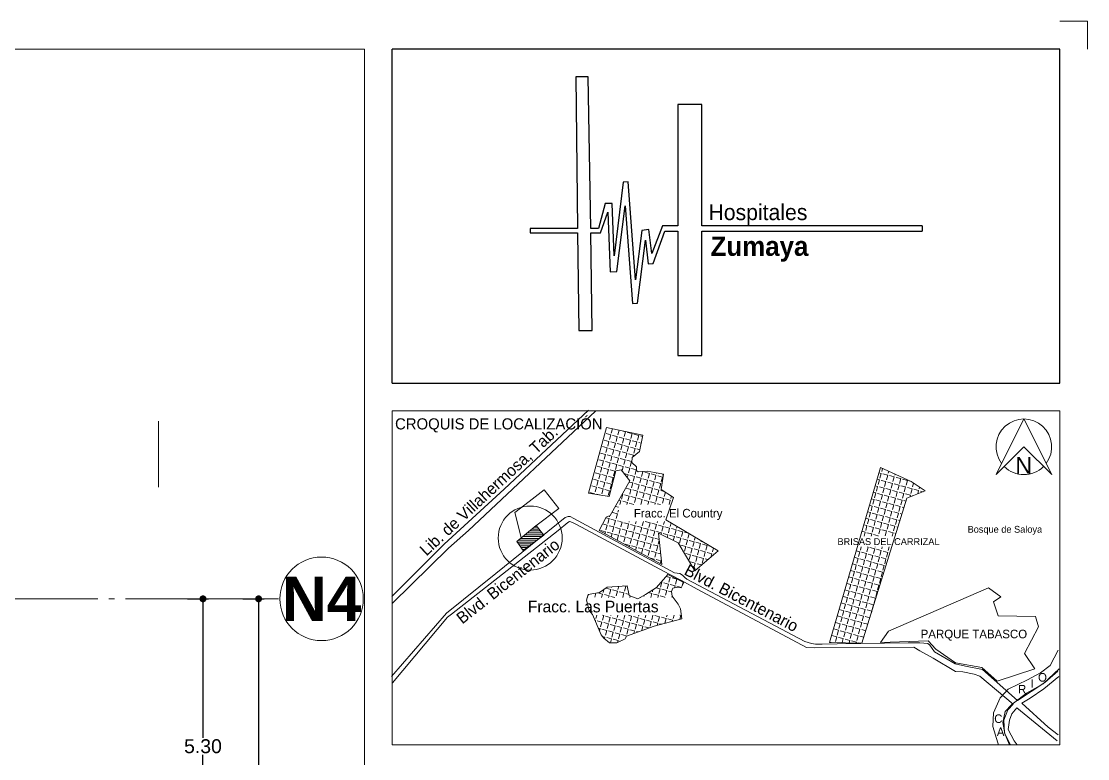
# Model space of a CAD drawing. Header units: metres. Extents: x -22.5 to 67.5, y 0 to 64.7.
# Drawn here: x 48.36 to 67.53, y 51.4 to 64.65 of the extents above; entities that cross this region are included whole.
import ezdxf
from ezdxf.enums import TextEntityAlignment as Align

# ---------------------------------------------------------------- set-up
doc = ezdxf.new("R2010")
doc.units = ezdxf.units.M
doc.linetypes.add('EJES630', pattern=[6.3, 5.5, -0.4, 0, -0.4])
for name, color, linetype in [('COTAS EJES', 8, 'Continuous'), ('EJES BOLAS', 11, 'Continuous'), ('EJES TEXTOS', 3, 'Continuous')]:
    doc.layers.add(name, color=color, linetype=linetype)
for name, color, linetype, lineweight in [('EJES', 11, 'EJES630', 0), ('XREF PIE 1.100$0$G-ANNO-TTLB', 7, 'Continuous', 9), ('XREF PIE 1.100$0$G-IMPT', 7, 'Continuous', 9)]:
    doc.layers.add(name, color=color, linetype=linetype, lineweight=lineweight)
doc.styles.add('COTAS', font='arial.ttf')
doc.styles.add('EJES', font='arialbd.ttf', dxfattribs={"height": 0.8})
doc.styles.add('XREF PIE 1.100$0$Arial', font='arial.ttf', dxfattribs={"height": 0.003})
doc.styles.add('XREF PIE 1.100$0$Century Gothic', font='GOTHIC.TTF', dxfattribs={"height": 0.002093})
doc.styles.add('XREF PIE 1.100$0$Century Gothic_1', font='GOTHIC.TTF', dxfattribs={"height": 0.001543})
doc.styles.add('XREF PIE 1.100$0$Century Gothic_2', font='GOTHIC.TTF', dxfattribs={"height": 0.001235})
doc.styles.add('XREF PIE 1.100$0$Century Gothic_3', font='GOTHIC.TTF', dxfattribs={"height": 0.002848})
doc.styles.add('XREF PIE 1.100$0$Century Gothic_B', font='GOTHICB.TTF', dxfattribs={"height": 0.003479})
doc.styles.add('XREF PIE 1.100$0$Franklin Gothic Book', font='FRABK.TTF', dxfattribs={"height": 0.002})
doc.dimstyles.new('100 EJES', dxfattribs={"dimtxt": 0.25, "dimasz": 0.125, "dimexe": 0.1, "dimexo": 0.1, "dimgap": 0.025, "dimtad": 0, "dimtih": 1, "dimtoh": 1, "dimzin": 1, "dimdsep": 46, "dimtxsty": 'COTAS', "dimblk": 'DOT', "dimcen": 0.1, "dimclrd": 256, "dimclre": 256, "dimclrt": 7, "dimadec": 0, "dimazin": 1, "dimtfac": 1, "dimtofl": 0, "dimtmove": 2, "dimatfit": 3, "dimfxl": 1, "dimtolj": 1, "dimtzin": 1, "dimlwd": 25, "dimlwe": -1, "dimarcsym": 0})

# ---------------------------------------------------------------- blocks, each defined once
blk = doc.blocks.new('XREF PIE 1.100$0$ZUM-TB-XX-PP_PIE DE PLANO - CDL_TERRENO_dwg-1452925-PLANTA BAJA GENERAL')
at = {"layer": 'XREF PIE 1.100$0$G-IMPT'}
for p, q in [((0.03957, 0.05677), (0.03936, 0.05601)), ((0.04076, 0.05653), (0.04054, 0.05569)), ((0.04476, 0.0542), (0.0443, 0.05432)), ((0.04499, 0.0554), (0.04462, 0.0555)), ((0.04453, 0.053), (0.04398, 0.05315)), ((0.04311, 0.05123), (0.0431, 0.05121)), ((0.04751, 0.04885), (0.04749, 0.04875)), ((0.04872, 0.04865), (0.04866, 0.04843)), ((0.08813, 0.04964), (0.08798, 0.0491)), ((0.08925, 0.04914), (0.08915, 0.04878)), ((0.09038, 0.04863), (0.09033, 0.04846)), ((0.09331, 0.0473), (0.09291, 0.04741)), ((0.09372, 0.04701), (0.09354, 0.04632)), ((0.09479, 0.04629), (0.09471, 0.046)), ((0.03724, 0.04488), (0.03672, 0.04502)), ((0.04889, 0.0455), (0.04825, 0.04567)), ((0.04909, 0.04537), (0.04888, 0.04458)), ((0.05017, 0.0447), (0.05005, 0.04427)), ((0.09357, 0.0447), (0.09345, 0.04474)), ((0.09545, 0.04546), (0.09494, 0.04559)), ((0.04064, 0.04269), (0.04011, 0.04284)), ((0.04824, 0.04315), (0.04761, 0.04332)), ((0.05037, 0.04383), (0.05029, 0.04386)), ((0.09198, 0.04261), (0.09163, 0.04271)), ((0.09234, 0.04378), (0.09195, 0.04388)), ((0.03911, 0.04119), (0.03905, 0.04095)), ((0.04064, 0.04215), (0.04054, 0.0418)), ((0.09126, 0.04028), (0.09099, 0.04036)), ((0.09162, 0.04145), (0.09131, 0.04153)), ((0.0247, 0.03842), (0.02664, 0.03842)), ((0.0251, 0.03875), (0.02637, 0.03875)), ((0.0255, 0.03908), (0.0261, 0.03908)), ((0.04064, 0.04017), (0.04046, 0.04022)), ((0.04261, 0.04011), (0.04258, 0.03999)), ((0.04387, 0.04011), (0.04375, 0.03967)), ((0.04514, 0.04011), (0.04493, 0.03935)), ((0.04766, 0.04011), (0.0476, 0.03988)), ((0.04892, 0.04011), (0.04877, 0.03956)), ((0.05011, 0.03984), (0.04995, 0.03924)), ((0.0512, 0.0392), (0.05112, 0.03892)), ((0.0909, 0.03912), (0.09067, 0.03918)), ((0.02246, 0.03642), (0.02554, 0.03642)), ((0.02269, 0.03676), (0.02598, 0.03676)), ((0.02309, 0.03709), (0.02643, 0.03709)), ((0.0235, 0.03742), (0.02684, 0.03742)), ((0.0239, 0.03775), (0.02718, 0.03775)), ((0.0243, 0.03808), (0.02691, 0.03808)), ((0.04797, 0.03691), (0.04719, 0.03712)), ((0.04799, 0.03669), (0.04781, 0.03604)), ((0.05325, 0.038), (0.05253, 0.0382)), ((0.05338, 0.03793), (0.05315, 0.03711)), ((0.05447, 0.03729), (0.05433, 0.03679)), ((0.05555, 0.03665), (0.05551, 0.03647)), ((0.09054, 0.03795), (0.09035, 0.038)), ((0.0227, 0.03609), (0.02509, 0.03609)), ((0.02294, 0.03576), (0.02464, 0.03576)), ((0.02318, 0.03543), (0.0242, 0.03543)), ((0.02342, 0.03509), (0.02375, 0.03509)), ((0.0481, 0.03561), (0.04805, 0.03563)), ((0.05726, 0.03565), (0.05691, 0.03574)), ((0.05773, 0.03537), (0.05754, 0.03465)), ((0.0843, 0.03556), (0.08414, 0.03499)), ((0.08682, 0.03556), (0.08681, 0.03553)), ((0.08808, 0.03556), (0.08799, 0.03521)), ((0.08935, 0.03556), (0.08916, 0.03489)), ((0.04823, 0.03432), (0.04773, 0.03445)), ((0.05674, 0.03326), (0.05627, 0.03339)), ((0.05786, 0.03422), (0.05777, 0.03425)), ((0.08909, 0.0333), (0.08908, 0.0333)), ((0.08945, 0.03446), (0.0894, 0.03448)), ((0.05452, 0.03134), (0.05446, 0.03136)), ((0.05563, 0.0323), (0.05478, 0.03253)), ((0.05228, 0.02925), (0.05209, 0.02856)), ((0.03526, 0.02701), (0.03521, 0.02684)), ((0.03658, 0.02723), (0.03639, 0.02652)), ((0.03802, 0.0279), (0.03788, 0.02738)), ((0.03942, 0.02839), (0.03938, 0.02823)), ((0.04071, 0.02847), (0.04055, 0.02791)), ((0.04257, 0.02702), (0.04196, 0.02718)), ((0.04533, 0.02689), (0.04525, 0.02663)), ((0.04684, 0.02783), (0.04675, 0.02749)), ((0.05024, 0.02746), (0.04965, 0.02762)), ((0.05199, 0.02824), (0.05115, 0.02847)), ((0.03999, 0.02646), (0.03929, 0.02665)), ((0.04277, 0.02677), (0.04268, 0.02646)), ((0.04463, 0.02646), (0.04458, 0.02647)), ((0.05033, 0.02674), (0.05028, 0.02653)), ((0.03676, 0.02327), (0.0366, 0.02267)), ((0.03929, 0.02327), (0.03927, 0.02321)), ((0.04055, 0.02327), (0.04045, 0.02289)), ((0.04181, 0.02327), (0.04162, 0.02257)), ((0.04434, 0.02327), (0.04429, 0.02311)), ((0.0456, 0.02327), (0.04547, 0.02279)), ((0.04686, 0.02327), (0.04665, 0.02247)), ((0.04939, 0.02327), (0.04932, 0.023)), ((0.05065, 0.02327), (0.05049, 0.02268)), ((0.05175, 0.02452), (0.05175, 0.02452)), ((0.08584, 0.02282), (0.08502, 0.02304)), ((0.0462, 0.02098), (0.04538, 0.0212)), ((0.04838, 0.02165), (0.04805, 0.02174)), ((0.08548, 0.02165), (0.0847, 0.02187)), ((0.0442, 0.02026), (0.04389, 0.02035)), ((0.08476, 0.01933), (0.08406, 0.01952)), ((0.08512, 0.02049), (0.08438, 0.02069)), ((0.04103, 0.0186), (0.0409, 0.01864)), ((0.07892, 0.01839), (0.07872, 0.01845)), ((0.08399, 0.01827), (0.08374, 0.01834))]:
    blk.add_line(p, q, dxfattribs=at)
at = {"layer": 'XREF PIE 1.100$0$G-IMPT', "flags": 128}
for points in [[(-0.00007, 0.02666), (0.00932, 0.03605), (0.02014, 0.0459), (0.03529, 0.06012)], [(0.12, 0.06), (0, 0.06), (0.12, 0.06), (0.12, 0), (0, 0), (0, 0.06)], [(0.03656, 0.05997), (0.01372, 0.03852), (0.0101, 0.03532), (0.00002, 0.02545)], [(0.03904, 0.05484), (0.03927, 0.05569), (0.03842, 0.05592)], [(0.04022, 0.05452), (0.04045, 0.05537), (0.03959, 0.0556)], [(0.04171, 0.05537), (0.04194, 0.05623), (0.04109, 0.05646)], [(0.04289, 0.05505), (0.04312, 0.05591), (0.04226, 0.05614)], [(0.04406, 0.05473), (0.0443, 0.05559), (0.04344, 0.05582)], [(0.03872, 0.05366), (0.03895, 0.05452), (0.0381, 0.05475)], [(0.0399, 0.05334), (0.04013, 0.0542), (0.03927, 0.05443)], [(0.04107, 0.05302), (0.0413, 0.05388), (0.04045, 0.05411)], [(0.04139, 0.0542), (0.04162, 0.05505), (0.04077, 0.05528)], [(0.04225, 0.0527), (0.04248, 0.05356), (0.04163, 0.05379)], [(0.04257, 0.05388), (0.0428, 0.05473), (0.04194, 0.05496)], [(0.04374, 0.05356), (0.04398, 0.05441), (0.04312, 0.05464)], [(0.03808, 0.05131), (0.03831, 0.05216), (0.03746, 0.0524)], [(0.0384, 0.05249), (0.03863, 0.05334), (0.03778, 0.05357)], [(0.03926, 0.05099), (0.03949, 0.05184), (0.03863, 0.05208)], [(0.03958, 0.05217), (0.03981, 0.05302), (0.03895, 0.05325)], [(0.04043, 0.05067), (0.04066, 0.05152), (0.03981, 0.05176)], [(0.04075, 0.05185), (0.04098, 0.0527), (0.04013, 0.05293)], [(0.04193, 0.05153), (0.04216, 0.05238), (0.04131, 0.05261)], [(0.04323, 0.05169), (0.04334, 0.05206), (0.04248, 0.05229)], [(0.04342, 0.05238), (0.04366, 0.05324), (0.0428, 0.05347)], [(0.03744, 0.04896), (0.03767, 0.04981), (0.03682, 0.05005)], [(0.03776, 0.05013), (0.03799, 0.05099), (0.03714, 0.05122)], [(0.03894, 0.04981), (0.03917, 0.05067), (0.03831, 0.0509)], [(0.04011, 0.04949), (0.04035, 0.05035), (0.03949, 0.05058)], [(0.0413, 0.04921), (0.04152, 0.05003), (0.04067, 0.05026)], [(0.04161, 0.05035), (0.04184, 0.05121), (0.04099, 0.05144)], [(0.04246, 0.04885), (0.0427, 0.04971), (0.04184, 0.04994)], [(0.04278, 0.05003), (0.04302, 0.05089), (0.04216, 0.05112)], [(0.03712, 0.04778), (0.03735, 0.04864), (0.0365, 0.04887)], [(0.0383, 0.04746), (0.03853, 0.04832), (0.03767, 0.04855)], [(0.03862, 0.04864), (0.03885, 0.04949), (0.03799, 0.04973)], [(0.03947, 0.04714), (0.03971, 0.048), (0.03885, 0.04823)], [(0.03979, 0.04832), (0.04003, 0.04917), (0.03917, 0.04941)], [(0.04224, 0.04803), (0.04238, 0.04853), (0.04169, 0.04872)], [(0.04332, 0.04736), (0.04355, 0.04821), (0.0427, 0.04845)], [(0.04364, 0.04854), (0.04387, 0.04939), (0.04302, 0.04962)], [(0.04449, 0.04704), (0.04473, 0.04789), (0.04387, 0.04813)], [(0.04481, 0.04822), (0.04505, 0.04907), (0.04495, 0.0491)], [(0.04599, 0.0479), (0.04622, 0.04875), (0.04537, 0.04898)], [(0.04717, 0.04758), (0.0474, 0.04843), (0.04654, 0.04866)], [(0.04834, 0.04726), (0.04857, 0.04811), (0.04772, 0.04834)], [(0.08766, 0.04792), (0.08789, 0.04877), (0.08747, 0.04889)], [(0.08883, 0.0476), (0.08907, 0.04845), (0.08821, 0.04869)], [(0.09001, 0.04728), (0.09024, 0.04813), (0.08939, 0.04837)], [(0.09118, 0.04696), (0.09142, 0.04782), (0.09056, 0.04805)], [(0.03648, 0.04543), (0.03671, 0.04629), (0.03586, 0.04652)], [(0.0368, 0.04661), (0.03703, 0.04746), (0.03618, 0.0477)], [(0.03766, 0.04511), (0.03789, 0.04597), (0.03704, 0.0462)], [(0.03798, 0.04629), (0.03821, 0.04714), (0.03736, 0.04738)], [(0.03915, 0.04597), (0.03939, 0.04682), (0.03853, 0.04706)], [(0.04268, 0.04501), (0.04291, 0.04586), (0.04206, 0.0461)], [(0.043, 0.04618), (0.04323, 0.04704), (0.04262, 0.04721)], [(0.04417, 0.04586), (0.04441, 0.04672), (0.04355, 0.04695)], [(0.04535, 0.04554), (0.04558, 0.0464), (0.04473, 0.04663)], [(0.04567, 0.04672), (0.0459, 0.04757), (0.04505, 0.04781)], [(0.04653, 0.04522), (0.04676, 0.04608), (0.0459, 0.04631)], [(0.04685, 0.0464), (0.04708, 0.04725), (0.04622, 0.04749)], [(0.04802, 0.04608), (0.04825, 0.04694), (0.0474, 0.04717)], [(0.08702, 0.04557), (0.08725, 0.04642), (0.08679, 0.04655)], [(0.08734, 0.04674), (0.08757, 0.0476), (0.08713, 0.04772)], [(0.08819, 0.04525), (0.08843, 0.0461), (0.08757, 0.04634)], [(0.08851, 0.04642), (0.08875, 0.04728), (0.08789, 0.04751)], [(0.08937, 0.04493), (0.0896, 0.04578), (0.08875, 0.04602)], [(0.08969, 0.0461), (0.08992, 0.04696), (0.08907, 0.04719)], [(0.09087, 0.04578), (0.0911, 0.04664), (0.09024, 0.04687)], [(0.09204, 0.04546), (0.09227, 0.04632), (0.09142, 0.04655)], [(0.09236, 0.04664), (0.09259, 0.0475), (0.09174, 0.04773)], [(0.09322, 0.04515), (0.09345, 0.046), (0.09259, 0.04623)], [(0.02315, 0.03722), (0.02202, 0.04171), (0.02463, 0.04371), (0.02731, 0.0458), (0.02993, 0.04245), (0.02579, 0.03935)], [(0.03637, 0.04502), (0.03639, 0.04511), (0.03554, 0.04534)], [(0.03883, 0.04479), (0.03907, 0.04565), (0.03821, 0.04588)], [(0.04118, 0.04415), (0.04142, 0.04501), (0.04136, 0.04502)], [(0.04236, 0.04383), (0.04259, 0.04469), (0.04174, 0.04492)], [(0.04353, 0.04351), (0.04377, 0.04437), (0.04291, 0.0446)], [(0.04385, 0.04469), (0.04409, 0.04554), (0.04323, 0.04578)], [(0.04471, 0.04319), (0.04494, 0.04405), (0.04409, 0.04428)], [(0.04503, 0.04437), (0.04526, 0.04522), (0.04441, 0.04546)], [(0.04621, 0.04405), (0.04644, 0.0449), (0.04558, 0.04514)], [(0.04738, 0.04373), (0.04761, 0.04458), (0.04676, 0.04482)], [(0.0477, 0.0449), (0.04793, 0.04576), (0.04708, 0.04599)], [(0.04856, 0.04341), (0.04879, 0.04426), (0.04793, 0.0445)], [(0.04975, 0.04315), (0.04996, 0.04394), (0.04911, 0.04418)], [(0.08638, 0.04322), (0.08661, 0.04407), (0.08611, 0.04421)], [(0.0867, 0.04439), (0.08693, 0.04525), (0.08645, 0.04538)], [(0.08787, 0.04407), (0.08811, 0.04493), (0.08725, 0.04516)], [(0.08905, 0.04375), (0.08928, 0.04461), (0.08843, 0.04484)], [(0.09023, 0.04343), (0.09046, 0.04429), (0.0896, 0.04452)], [(0.09055, 0.04461), (0.09078, 0.04546), (0.08992, 0.0457)], [(0.0914, 0.04311), (0.09163, 0.04397), (0.09078, 0.0442)], [(0.09172, 0.04429), (0.09195, 0.04514), (0.0911, 0.04538)], [(0.09304, 0.04449), (0.09313, 0.04482), (0.09227, 0.04506)], [(0.09445, 0.04506), (0.09462, 0.04568), (0.09377, 0.04591)], [(0.04091, 0.04315), (0.0411, 0.04383), (0.04074, 0.04393)], [(0.04217, 0.04315), (0.04227, 0.04351), (0.04142, 0.04375)], [(0.04344, 0.04315), (0.04345, 0.04319), (0.04259, 0.04343)], [(0.04596, 0.04315), (0.04612, 0.04373), (0.04526, 0.04396)], [(0.04722, 0.04315), (0.04729, 0.04341), (0.04644, 0.04364)], [(0.08606, 0.04204), (0.08629, 0.0429), (0.08577, 0.04304)], [(0.08723, 0.04172), (0.08747, 0.04258), (0.08661, 0.04281)], [(0.08755, 0.0429), (0.08779, 0.04375), (0.08693, 0.04399)], [(0.08841, 0.0414), (0.08864, 0.04226), (0.08779, 0.04249)], [(0.08873, 0.04258), (0.08896, 0.04343), (0.08811, 0.04367)], [(0.08991, 0.04226), (0.09014, 0.04311), (0.08928, 0.04335)], [(0.09108, 0.04194), (0.09131, 0.04279), (0.09046, 0.04303)], [(-0.00011, 0.01224), (0.00973, 0.02367), (0.01862, 0.03078), (0.0311, 0.04086), (0.03161, 0.04103), (0.03199, 0.041), (0.03265, 0.04068), (0.05074, 0.03089), (0.05171, 0.03076), (0.05215, 0.03045), (0.05262, 0.03007), (0.05294, 0.02973), (0.07419, 0.01858), (0.07535, 0.0182), (0.07606, 0.0181), (0.07726, 0.0181), (0.07998, 0.01815), (0.09271, 0.0183), (0.09485, 0.01832), (0.09626, 0.01822), (0.09666, 0.01787), (0.09747, 0.01672), (0.10119, 0.01456), (0.10305, 0.0141), (0.10612, 0.0135), (0.11242, 0.00798), (0.11732, 0.01116), (0.11965, 0.01323)], [(0.03873, 0.03977), (0.03896, 0.04063), (0.03838, 0.04078)], [(0.0399, 0.03945), (0.04014, 0.04031), (0.03928, 0.04054)], [(0.04022, 0.04063), (0.04046, 0.04148), (0.0396, 0.04171)], [(0.08542, 0.03969), (0.08565, 0.04055), (0.08509, 0.0407)], [(0.08574, 0.04087), (0.08597, 0.04172), (0.08543, 0.04187)], [(0.0866, 0.03937), (0.08683, 0.04023), (0.08597, 0.04046)], [(0.08691, 0.04055), (0.08715, 0.0414), (0.08629, 0.04163)], [(0.08809, 0.04023), (0.08832, 0.04108), (0.08747, 0.04131)], [(0.08927, 0.03991), (0.0895, 0.04076), (0.08864, 0.04099)], [(0.08959, 0.04108), (0.08982, 0.04194), (0.08896, 0.04217)], [(0.09044, 0.03959), (0.09067, 0.04044), (0.08982, 0.04068)], [(0.09076, 0.04076), (0.09099, 0.04162), (0.09014, 0.04185)], [(0.11098, 0), (0.11089, 0.00011), (0.11008, 0.00213), (0.10992, 0.00439), (0.11065, 0.00625), (0.11162, 0.0073), (0.10564, 0.0123), (0.10459, 0.0127), (0.10257, 0.01311), (0.10127, 0.01319), (0.09723, 0.01553), (0.09481, 0.0169), (0.09376, 0.01755), (0.07581, 0.01739), (0.07444, 0.01747), (0.0548, 0.02796), (0.05198, 0.0295), (0.04975, 0.03066), (0.03309, 0.03957), (0.03249, 0.03986), (0.0321, 0.04008), (0.03185, 0.04009), (0.03155, 0.03996), (0.02985, 0.0385), (0.01065, 0.02348), (0.00992, 0.0229), (0.00002, 0.01113)], [(0.03823, 0.03793), (0.03832, 0.03827), (0.03747, 0.03851)], [(0.03841, 0.0386), (0.03864, 0.03945), (0.03781, 0.03968)], [(0.03958, 0.03828), (0.03982, 0.03913), (0.03896, 0.03936)], [(0.04076, 0.03796), (0.04099, 0.03881), (0.04014, 0.03904)], [(0.04108, 0.03913), (0.04131, 0.03999), (0.04084, 0.04011)], [(0.04194, 0.03764), (0.04217, 0.03849), (0.04131, 0.03872)], [(0.04226, 0.03881), (0.04249, 0.03967), (0.04163, 0.0399)], [(0.04311, 0.03732), (0.04334, 0.03817), (0.04249, 0.0384)], [(0.04343, 0.03849), (0.04366, 0.03935), (0.04281, 0.03958)], [(0.04461, 0.03817), (0.04484, 0.03903), (0.04398, 0.03926)], [(0.04578, 0.03785), (0.04601, 0.03871), (0.04516, 0.03894)], [(0.0461, 0.03903), (0.04633, 0.03988), (0.04548, 0.04011)], [(0.04696, 0.03753), (0.04719, 0.03839), (0.04634, 0.03862)], [(0.04728, 0.03871), (0.04751, 0.03956), (0.04665, 0.0398)], [(0.04845, 0.03839), (0.04869, 0.03924), (0.04783, 0.03948)], [(0.04963, 0.03807), (0.04986, 0.03892), (0.04901, 0.03916)], [(0.0508, 0.03775), (0.05104, 0.0386), (0.05018, 0.03884)], [(0.05198, 0.03743), (0.05221, 0.03828), (0.05136, 0.03852)], [(0.08482, 0.03748), (0.08501, 0.0382), (0.08441, 0.03836)], [(0.0851, 0.03852), (0.08533, 0.03937), (0.08475, 0.03953)], [(0.08628, 0.0382), (0.08651, 0.03905), (0.08565, 0.03928)], [(0.08745, 0.03788), (0.08768, 0.03873), (0.08683, 0.03896)], [(0.08777, 0.03905), (0.088, 0.03991), (0.08715, 0.04014)], [(0.08863, 0.03756), (0.08886, 0.03841), (0.088, 0.03864)], [(0.08895, 0.03873), (0.08918, 0.03959), (0.08832, 0.03982)], [(0.09012, 0.03841), (0.09035, 0.03927), (0.0895, 0.0395)], [(0.03933, 0.03733), (0.0395, 0.03796), (0.03864, 0.03819)], [(0.04044, 0.03678), (0.04067, 0.03764), (0.03982, 0.03787)], [(0.04162, 0.03646), (0.04185, 0.03732), (0.04099, 0.03755)], [(0.04279, 0.03614), (0.04302, 0.037), (0.04217, 0.03723)], [(0.04397, 0.03582), (0.0442, 0.03668), (0.04334, 0.03691)], [(0.04429, 0.037), (0.04452, 0.03785), (0.04366, 0.03808)], [(0.04514, 0.0355), (0.04537, 0.03636), (0.04452, 0.03659)], [(0.04546, 0.03668), (0.04569, 0.03753), (0.04484, 0.03776)], [(0.04664, 0.03636), (0.04687, 0.03721), (0.04602, 0.03744)], [(0.04829, 0.03779), (0.04837, 0.03807), (0.04751, 0.0383)], [(0.0494, 0.03724), (0.04954, 0.03775), (0.04869, 0.03798)], [(0.05052, 0.0367), (0.05072, 0.03743), (0.04986, 0.03766)], [(0.05166, 0.03625), (0.05189, 0.03711), (0.05104, 0.03734)], [(0.05283, 0.03593), (0.05307, 0.03679), (0.05221, 0.03702)], [(0.05401, 0.03561), (0.05424, 0.03647), (0.05339, 0.0367)], [(0.08608, 0.03748), (0.08619, 0.03788), (0.08533, 0.03811)], [(0.08734, 0.03748), (0.08736, 0.03756), (0.08651, 0.03779)], [(0.08987, 0.03748), (0.09003, 0.03809), (0.08918, 0.03832)], [(0.04153, 0.03614), (0.04153, 0.03614), (0.04152, 0.03614)], [(0.04263, 0.03554), (0.0427, 0.03582), (0.04185, 0.03605)], [(0.04373, 0.03494), (0.04388, 0.0355), (0.04302, 0.03573)], [(0.04483, 0.03434), (0.04505, 0.03518), (0.0442, 0.03541)], [(0.046, 0.03401), (0.04623, 0.03486), (0.04538, 0.03509)], [(0.04632, 0.03518), (0.04655, 0.03604), (0.0457, 0.03627)], [(0.04717, 0.03369), (0.04741, 0.03454), (0.04655, 0.03477)], [(0.04749, 0.03486), (0.04773, 0.03572), (0.04687, 0.03595)], [(0.05251, 0.03476), (0.05275, 0.03561), (0.05189, 0.03584)], [(0.05369, 0.03444), (0.05392, 0.03529), (0.05307, 0.03553)], [(0.05487, 0.03412), (0.0551, 0.03497), (0.05424, 0.03521)], [(0.05519, 0.03529), (0.05542, 0.03615), (0.05456, 0.03638)], [(0.05604, 0.0338), (0.05627, 0.03465), (0.05542, 0.03489)], [(0.05636, 0.03497), (0.05659, 0.03583), (0.05574, 0.03606)], [(0.05729, 0.03373), (0.05745, 0.03433), (0.05659, 0.03457)], [(0.08382, 0.03381), (0.08405, 0.03467), (0.08339, 0.03485)], [(0.085, 0.03349), (0.08523, 0.03435), (0.08437, 0.03458)], [(0.08532, 0.03467), (0.08555, 0.03552), (0.08542, 0.03556)], [(0.08649, 0.03435), (0.08672, 0.0352), (0.08587, 0.03544)], [(0.08767, 0.03403), (0.0879, 0.03489), (0.08704, 0.03512)], [(0.08884, 0.03371), (0.08907, 0.03457), (0.08822, 0.0348)], [(0.04703, 0.03315), (0.04709, 0.03337), (0.04623, 0.0336)], [(0.04813, 0.03255), (0.04826, 0.03305), (0.04741, 0.03328)], [(0.05337, 0.03326), (0.0536, 0.03412), (0.05275, 0.03435)], [(0.05423, 0.03177), (0.05446, 0.03262), (0.0536, 0.03285)], [(0.05455, 0.03294), (0.05478, 0.0338), (0.05392, 0.03403)], [(0.05572, 0.03262), (0.05595, 0.03348), (0.0551, 0.03371)], [(0.0835, 0.03264), (0.08373, 0.03349), (0.08305, 0.03368)], [(0.08468, 0.03232), (0.08491, 0.03317), (0.08405, 0.03341)], [(0.08585, 0.032), (0.08608, 0.03285), (0.08523, 0.03309)], [(0.08617, 0.03317), (0.0864, 0.03403), (0.08555, 0.03426)], [(0.08703, 0.03168), (0.08726, 0.03253), (0.0864, 0.03277)], [(0.08735, 0.03285), (0.08758, 0.03371), (0.08672, 0.03394)], [(0.08852, 0.03253), (0.08875, 0.03339), (0.0879, 0.03362)], [(0.08286, 0.03029), (0.08309, 0.03114), (0.08237, 0.03134)], [(0.08318, 0.03146), (0.08341, 0.03232), (0.08271, 0.03251)], [(0.08404, 0.02997), (0.08427, 0.03082), (0.08341, 0.03106)], [(0.08436, 0.03114), (0.08459, 0.032), (0.08373, 0.03223)], [(0.08521, 0.02965), (0.08544, 0.0305), (0.08459, 0.03074)], [(0.08553, 0.03082), (0.08576, 0.03168), (0.08491, 0.03191)], [(0.08671, 0.0305), (0.08694, 0.03136), (0.08608, 0.03159)], [(0.08788, 0.03018), (0.08812, 0.03104), (0.08726, 0.03127)], [(0.0882, 0.03136), (0.08843, 0.03221), (0.08758, 0.03245)], [(0.04824, 0.02834), (0.04848, 0.0292), (0.04836, 0.02923)], [(0.04942, 0.02802), (0.04965, 0.02888), (0.0488, 0.02911)], [(0.04974, 0.0292), (0.04997, 0.03005), (0.04926, 0.03025)], [(0.05072, 0.02817), (0.05083, 0.02856), (0.04997, 0.02879)], [(0.05092, 0.02888), (0.05115, 0.02974), (0.05029, 0.02997)], [(0.08222, 0.02794), (0.08245, 0.02879), (0.08169, 0.029)], [(0.08254, 0.02911), (0.08277, 0.02997), (0.08203, 0.03017)], [(0.08372, 0.02879), (0.08395, 0.02965), (0.08309, 0.02988)], [(0.08489, 0.02847), (0.08512, 0.02933), (0.08427, 0.02956)], [(0.08607, 0.02815), (0.0863, 0.02901), (0.08545, 0.02924)], [(0.08639, 0.02933), (0.08662, 0.03018), (0.08576, 0.03042)], [(0.08724, 0.02783), (0.08748, 0.02869), (0.08662, 0.02892)], [(0.08756, 0.02901), (0.0878, 0.02986), (0.08694, 0.0301)], [(0.03763, 0.02646), (0.03779, 0.02706), (0.03694, 0.02729)], [(0.03889, 0.02646), (0.03897, 0.02674), (0.03812, 0.02697)], [(0.03906, 0.02706), (0.03929, 0.02791), (0.03843, 0.02814)], [(0.04023, 0.02674), (0.04047, 0.02759), (0.03961, 0.02782)], [(0.04142, 0.02646), (0.04164, 0.02727), (0.04079, 0.0275)], [(0.04173, 0.02759), (0.04196, 0.02845), (0.04165, 0.02853)], [(0.04647, 0.02646), (0.04666, 0.02717), (0.04605, 0.02733)], [(0.04773, 0.02646), (0.04784, 0.02685), (0.04698, 0.02708)], [(0.04793, 0.02717), (0.04816, 0.02802), (0.04745, 0.02822)], [(0.0491, 0.02685), (0.04933, 0.0277), (0.04848, 0.02794)], [(0.0819, 0.02676), (0.08213, 0.02762), (0.08135, 0.02783)], [(0.08308, 0.02644), (0.08331, 0.0273), (0.08245, 0.02753)], [(0.0834, 0.02762), (0.08363, 0.02847), (0.08277, 0.0287)], [(0.08425, 0.02612), (0.08448, 0.02698), (0.08363, 0.02721)], [(0.08457, 0.0273), (0.0848, 0.02815), (0.08395, 0.02838)], [(0.08543, 0.0258), (0.08566, 0.02666), (0.08481, 0.02689)], [(0.08575, 0.02698), (0.08598, 0.02783), (0.08513, 0.02806)], [(0.08692, 0.02666), (0.08716, 0.02751), (0.0863, 0.02775)], [(0.03511, 0.02646), (0.03512, 0.02652), (0.03507, 0.02653)], [(0.04899, 0.02646), (0.04901, 0.02653), (0.04816, 0.02676)], [(0.08126, 0.02441), (0.08149, 0.02527), (0.08068, 0.02549)], [(0.08158, 0.02559), (0.08181, 0.02644), (0.08101, 0.02666)], [(0.08244, 0.02409), (0.08267, 0.02495), (0.08181, 0.02518)], [(0.08276, 0.02527), (0.08299, 0.02612), (0.08213, 0.02635)], [(0.08393, 0.02495), (0.08417, 0.0258), (0.08331, 0.02603)], [(0.08511, 0.02463), (0.08534, 0.02548), (0.08449, 0.02571)], [(0.08628, 0.02431), (0.08652, 0.02516), (0.08566, 0.02539)], [(0.0866, 0.02548), (0.08684, 0.02634), (0.08598, 0.02657)], [(0.03778, 0.02236), (0.03801, 0.02321), (0.0378, 0.02327)], [(0.03895, 0.02204), (0.03919, 0.02289), (0.03833, 0.02312)], [(0.0428, 0.02225), (0.04303, 0.02311), (0.04244, 0.02327)], [(0.04397, 0.02193), (0.04421, 0.02279), (0.04335, 0.02302)], [(0.04782, 0.02215), (0.04805, 0.023), (0.0472, 0.02323)], [(0.05172, 0.02255), (0.0519, 0.02322), (0.05172, 0.02327)], [(0.08062, 0.02206), (0.08085, 0.02291), (0.08, 0.02315)], [(0.08094, 0.02324), (0.08117, 0.02409), (0.08034, 0.02432)], [(0.08212, 0.02292), (0.08235, 0.02377), (0.0815, 0.024)], [(0.08329, 0.0226), (0.08353, 0.02345), (0.08267, 0.02368)], [(0.08361, 0.02377), (0.08385, 0.02463), (0.08299, 0.02486)], [(0.08447, 0.02228), (0.0847, 0.02313), (0.08385, 0.02336)], [(0.08479, 0.02345), (0.08502, 0.02431), (0.08417, 0.02454)], [(0.08612, 0.02372), (0.0862, 0.02399), (0.08534, 0.02422)], [(0.0365, 0.02229), (0.03652, 0.02235), (0.03646, 0.02237)], [(0.03746, 0.02118), (0.03769, 0.02203), (0.03684, 0.02227)], [(0.03863, 0.02086), (0.03887, 0.02171), (0.03801, 0.02195)], [(0.03981, 0.02054), (0.04004, 0.02139), (0.03919, 0.02163)], [(0.04013, 0.02172), (0.04036, 0.02257), (0.03951, 0.0228)], [(0.04098, 0.02022), (0.04122, 0.02107), (0.04036, 0.02131)], [(0.0413, 0.0214), (0.04154, 0.02225), (0.04068, 0.02248)], [(0.04248, 0.02108), (0.04271, 0.02193), (0.04186, 0.02216)], [(0.04366, 0.02076), (0.04389, 0.02161), (0.04303, 0.02184)], [(0.04485, 0.0205), (0.04506, 0.02129), (0.04421, 0.02152)], [(0.04515, 0.02161), (0.04538, 0.02247), (0.04453, 0.0227)], [(0.04633, 0.02129), (0.04656, 0.02215), (0.0457, 0.02238)], [(0.04763, 0.02145), (0.04773, 0.02183), (0.04688, 0.02206)], [(0.049, 0.02183), (0.04923, 0.02268), (0.04837, 0.02291)], [(0.05036, 0.02218), (0.0504, 0.02236), (0.04955, 0.0226)], [(0.0803, 0.02088), (0.08053, 0.02174), (0.07968, 0.02197)], [(0.08148, 0.02056), (0.08171, 0.02142), (0.08086, 0.02165)], [(0.0818, 0.02174), (0.08203, 0.02259), (0.08118, 0.02283)], [(0.08265, 0.02024), (0.08289, 0.0211), (0.08203, 0.02133)], [(0.08297, 0.02142), (0.08321, 0.02227), (0.08235, 0.02251)], [(0.08415, 0.0211), (0.08438, 0.02195), (0.08353, 0.02219)], [(0.03727, 0.02047), (0.03737, 0.02086), (0.03707, 0.02094)], [(0.03831, 0.01968), (0.03855, 0.02054), (0.03769, 0.02077)], [(0.03815, 0.01908), (0.03823, 0.01936), (0.03778, 0.01948)], [(0.03921, 0.01833), (0.0394, 0.01904), (0.03855, 0.01928)], [(0.03949, 0.01936), (0.03972, 0.02022), (0.03887, 0.02045)], [(0.04066, 0.01904), (0.0409, 0.0199), (0.04004, 0.02013)], [(0.04197, 0.0192), (0.04207, 0.01958), (0.04122, 0.01981)], [(0.04216, 0.0199), (0.04239, 0.02076), (0.04154, 0.02099)], [(0.04345, 0.02), (0.04357, 0.02044), (0.04271, 0.02067)], [(0.07966, 0.01853), (0.0799, 0.01939), (0.07904, 0.01962)], [(0.07998, 0.01971), (0.08021, 0.02056), (0.07936, 0.0208)], [(0.08087, 0.01835), (0.08107, 0.01907), (0.08022, 0.0193)], [(0.08116, 0.01939), (0.08139, 0.02024), (0.08054, 0.02048)], [(0.08233, 0.01907), (0.08257, 0.01992), (0.08171, 0.02016)], [(0.08351, 0.01875), (0.08374, 0.0196), (0.08289, 0.01984)], [(0.08383, 0.01992), (0.08406, 0.02078), (0.08321, 0.02101)], [(0.04047, 0.01833), (0.04058, 0.01872), (0.03972, 0.01896)], [(0.08213, 0.01832), (0.08225, 0.01875), (0.08139, 0.01898)], [(0.08338, 0.01829), (0.08342, 0.01843), (0.08257, 0.01866)], [(0.1197, 0.017), (0.11828, 0.01425), (0.11653, 0.01292), (0.1142, 0.01167), (0.11069, 0.01), (0.10927, 0.00842), (0.1081, 0.00575), (0.10794, 0.00325), (0.10885, 0.00033), (0.10899, 0)], [(0.11116, 0), (0.11011, 0.002), (0.10977, 0.004), (0.11019, 0.006), (0.11136, 0.00725), (0.11403, 0.00925), (0.11703, 0.01092), (0.11987, 0.01367)], [(0.1198, 0.01227), (0.11712, 0.01005), (0.11465, 0.00838), (0.11318, 0.00748), (0.11793, 0.00314), (0.1197, 0.00177)], [(0.11954, 0.00072), (0.11226, 0.00662), (0.11138, 0.00557), (0.11097, 0.00444), (0.11073, 0.00274), (0.11178, 0.00072), (0.11232, 0)]]:
    blk.add_lwpolyline(points, dxfattribs=at)
for points in [[(0.11854, 0.04854), (0.11354, 0.05354), (0.10854, 0.04854), (0.11354, 0.05854)], [(0.0372, 0.03849), (0.03843, 0.04089), (0.03918, 0.04122), (0.04273, 0.04741), (0.04116, 0.04939), (0.04017, 0.04922), (0.03901, 0.0446), (0.03529, 0.04519), (0.03852, 0.05698), (0.04505, 0.05566), (0.04447, 0.05269), (0.04314, 0.05162), (0.04306, 0.05071), (0.04389, 0.04997), (0.04389, 0.04931), (0.04422, 0.04906), (0.04579, 0.04914), (0.04777, 0.04881), (0.04876, 0.04864), (0.04835, 0.04584), (0.05058, 0.04444), (0.04918, 0.04039), (0.0586, 0.03486), (0.05438, 0.03123), (0.05141, 0.03626), (0.04786, 0.038), (0.04843, 0.03238)], [(0.07862, 0.0184), (0.08774, 0.04982), (0.09329, 0.04731), (0.0958, 0.0456), (0.0925, 0.04428), (0.08443, 0.01826)], [(0.02586, 0.03938), (0.02723, 0.03768), (0.02353, 0.03493), (0.0224, 0.03651)], [(0.04955, 0.03058), (0.04748, 0.02823), (0.04552, 0.027), (0.04412, 0.02622), (0.04261, 0.02684), (0.04222, 0.02857), (0.03864, 0.02834), (0.03724, 0.02734), (0.03523, 0.027), (0.03489, 0.026), (0.0354, 0.0241), (0.03601, 0.02343), (0.03758, 0.01974), (0.03803, 0.01918), (0.03903, 0.01834), (0.04038, 0.01829), (0.04189, 0.01901), (0.04211, 0.01952), (0.04709, 0.0213), (0.05207, 0.02264), (0.05179, 0.02443), (0.0514, 0.02527), (0.05033, 0.02672), (0.05022, 0.02756), (0.05045, 0.02812), (0.0514, 0.02829), (0.05196, 0.02818), (0.0524, 0.02918)], [(0.08775, 0.01839), (0.0892, 0.02038), (0.10718, 0.02817), (0.10942, 0.02658), (0.1081, 0.02566), (0.10889, 0.02315), (0.11564, 0.02302), (0.11616, 0.02117), (0.11365, 0.01641), (0.1155, 0.01364), (0.10876, 0.0114), (0.106, 0.01389), (0.10127, 0.01471), (0.09768, 0.01715), (0.09633, 0.01865)]]:
    blk.add_lwpolyline(points, close=True, dxfattribs=at)
at = {"layer": 'XREF PIE 1.100$0$G-IMPT', "color": 1, "true_color": 0xff0000}
blk.add_circle((0.02479, 0.03715), 0.00575, dxfattribs=at)
at = {"layer": 'XREF PIE 1.100$0$G-IMPT'}
for start, end in [(323.1301, 216.8699), (225, 315)]:
    blk.add_arc((0.11354, 0.05354), 0.005, start, end, dxfattribs=at)
at = {"layer": 'XREF PIE 1.100$0$G-IMPT', "char_height": 0.0020928, "attachment_point": 2, "line_spacing_factor": 0.984502, "style": 'XREF PIE 1.100$0$Century Gothic'}
for s, insert, width, rotation in [('Lib. de Villahermosa, Tab.', (0.01663, 0.0464), 0.0422192, 42.8301), ('Blvd. Bicentenario', (0.02014, 0.03022), 0.0298419, 38.25), ('Blvd. Bicentenario', (0.06325, 0.02729), 0.0298419, 332.3168)]:
    blk.add_mtext(s, dxfattribs=dict(at, insert=insert, width=width, rotation=rotation))
at = {"layer": 'XREF PIE 1.100$0$G-IMPT'}
for s, insert, char_height, width, attachment_point, line_spacing_factor, style in [('N', (0.11199, 0.05169), 0.003, 0.0035992, 1, 0.941778, 'XREF PIE 1.100$0$Arial'), ('Fracc. El Country', (0.05139, 0.04238), 0.0015431, 0.0207464, 2, 0.984502, 'XREF PIE 1.100$0$Century Gothic_1'), ('Bosque de Saloya', (0.11012, 0.03933), 0.0012345, 0.0176182, 2, 0.984502, 'XREF PIE 1.100$0$Century Gothic_2'), ('BRISAS DEL CARRIZAL', (0.0892, 0.03712), 0.0012345, 0.0206345, 2, 0.984502, 'XREF PIE 1.100$0$Century Gothic_2'), ('Fracc. Las Puertas', (0.03612, 0.02588), 0.0020928, 0.0298157, 2, 0.984502, 'XREF PIE 1.100$0$Century Gothic'), ('PARQUE TABASCO', (0.10455, 0.02067), 0.0015431, 0.0226799, 2, 0.984502, 'XREF PIE 1.100$0$Century Gothic_1'), ('I', (0.11503, 0.01177), 0.00154, 0.0006187, 2, 0.984502, 'XREF PIE 1.100$0$Century Gothic_1'), ('O', (0.11688, 0.01288), 0.00154, 0.0022042, 2, 0.984502, 'XREF PIE 1.100$0$Century Gothic_1'), ('R', (0.11322, 0.01075), 0.00154, 0.0015468, 2, 0.984502, 'XREF PIE 1.100$0$Century Gothic_1'), ('C', (0.10895, 0.00545), 0.00154, 0.0020688, 2, 0.984502, 'XREF PIE 1.100$0$Century Gothic_1'), ('A', (0.10936, 0.0031), 0.00154, 0.0018948, 2, 0.984502, 'XREF PIE 1.100$0$Century Gothic_1')]:
    blk.add_mtext(s, dxfattribs=dict(at, insert=insert, char_height=char_height, width=width, attachment_point=attachment_point, line_spacing_factor=line_spacing_factor, style=style))
blk = doc.blocks.new('XREF PIE 1.100$0$ZUM-TB-XX-PP_PIE DE PLANO - ZUM_TB_PP_XX__PIE DE PLANO 90x60cm-1443826-PLANTA BAJA GENERAL')
at = {"layer": 'XREF PIE 1.100$0$G-ANNO-TTLB'}
for p, q in [((0.4318, 0.6), (0.4268, 0.6)), ((0.4318, 0.595), (0.4318, 0.6))]:
    blk.add_line(p, q, dxfattribs=at)
at = {"layer": 'XREF PIE 1.100$0$G-ANNO-TTLB', "lineweight": 20}
for p, q in [((0.3018, 0.595), (-0.4632, 0.595)), ((0.3018, 0.005), (0.3018, 0.595))]:
    blk.add_line(p, q, dxfattribs=at)
at = {"layer": 'XREF PIE 1.100$0$G-ANNO-TTLB', "lineweight": 30}
for p, q in [((0.4268, 0.595), (0.3068, 0.595)), ((0.3068, 0.535), (0.3068, 0.595)), ((0.4268, 0.535), (0.4268, 0.595)), ((0.34204, 0.59004), (0.33978, 0.59004)), ((0.33978, 0.59004), (0.34011, 0.56276)), ((0.34247, 0.56276), (0.34204, 0.59004)), ((0.36246, 0.58506), (0.35814, 0.58506)), ((0.35814, 0.58506), (0.35814, 0.56326)), ((0.36246, 0.56326), (0.36246, 0.58506)), ((0.34833, 0.57109), (0.34666, 0.55788)), ((0.34921, 0.57116), (0.34833, 0.57109)), ((0.35053, 0.55355), (0.34921, 0.57116)), ((0.34507, 0.56725), (0.34385, 0.56276)), ((0.34423, 0.56199), (0.34552, 0.56569)), ((0.34635, 0.56725), (0.34507, 0.56725)), ((0.34552, 0.56569), (0.34595, 0.55498)), ((0.34666, 0.55788), (0.34635, 0.56725)), ((0.34717, 0.55503), (0.34866, 0.56685)), ((0.34866, 0.56685), (0.35001, 0.54929)), ((0.34011, 0.56276), (0.33157, 0.56276)), ((0.33157, 0.56276), (0.33157, 0.56199)), ((0.33157, 0.56199), (0.34012, 0.56199)), ((0.34012, 0.56199), (0.34034, 0.54442)), ((0.34385, 0.56276), (0.34247, 0.56276)), ((0.34275, 0.54446), (0.34248, 0.56199)), ((0.34248, 0.56199), (0.34423, 0.56199)), ((0.35166, 0.56243), (0.35053, 0.55355)), ((0.35292, 0.56258), (0.35166, 0.56243)), ((0.35345, 0.55827), (0.35292, 0.56258)), ((0.35539, 0.56326), (0.35345, 0.55827)), ((0.35367, 0.55649), (0.35579, 0.56231)), ((0.35814, 0.56326), (0.35539, 0.56326)), ((0.35579, 0.56231), (0.35814, 0.56231)), ((0.35814, 0.56231), (0.35814, 0.53996)), ((0.40203, 0.56326), (0.36246, 0.56326)), ((0.36246, 0.53996), (0.36246, 0.56231)), ((0.36246, 0.56231), (0.40203, 0.56231)), ((0.40203, 0.56326), (0.40203, 0.56231)), ((0.35086, 0.54935), (0.35229, 0.56066)), ((0.35229, 0.56066), (0.35278, 0.55639)), ((0.35278, 0.55639), (0.35367, 0.55649)), ((0.34595, 0.55498), (0.34717, 0.55503)), ((0.35001, 0.54929), (0.35086, 0.54935)), ((0.34034, 0.54442), (0.34275, 0.54446)), ((0.35814, 0.53996), (0.36246, 0.53996)), ((0.3068, 0.535), (0.4268, 0.535))]:
    blk.add_line(p, q, dxfattribs=at)
blk.add_blockref('XREF PIE 1.100$0$ZUM-TB-XX-PP_PIE DE PLANO - CDL_TERRENO_dwg-1452925-PLANTA BAJA GENERAL', (0.3068, 0.47))
at = {"layer": 'XREF PIE 1.100$0$G-ANNO-TTLB', "attachment_point": 1}
for s, insert, char_height, width, style in [('Hospitales', (0.36364, 0.56712), 0.002848, 0.0241308, 'XREF PIE 1.100$0$Century Gothic_3'), ('Zumaya', (0.36402, 0.56133), 0.003479, 0.0238903, 'XREF PIE 1.100$0$Century Gothic_B'), ('CROQUIS DE LOCALIZACIÓN', (0.3073, 0.52866), 0.002, 0.0420886, 'XREF PIE 1.100$0$Franklin Gothic Book')]:
    blk.add_mtext(s, dxfattribs=dict(at, insert=insert, char_height=char_height, width=width, style=style))
blk = doc.blocks.new('EJE')
at = {"linetype": 'Continuous', "lineweight": 5}
blk.add_circle((0, 0), 0.75, dxfattribs=at)
at = {"layer": 'EJES TEXTOS', "style": 'EJES'}
blk.add_attdef('EJE', text='', height=0.8, dxfattribs=at).set_placement((0, 0), align=Align.MIDDLE_CENTER)
blk = doc.blocks.new('_DOT')
at = {"color": 0, "linetype": 'ByBlock', "lineweight": -2}
blk.add_line((-0.5, 0), (-1, 0), dxfattribs=at)
at = {"color": 0, "linetype": 'ByBlock', "lineweight": -2, "const_width": 0.5}
blk.add_lwpolyline([(-0.25, 0, 1), (0.25, 0, 1)], format="xyb", close=True, dxfattribs=at)
blk = doc.blocks.new('*D46')
at = {"layer": 'COTAS EJES', "transparency": 16777216}
for p, q in [((51.348, 54.275), (51.729, 54.275)), ((51.348, 48.975), (51.729, 48.975))]:
    blk.add_line(p, q, dxfattribs=at)
at = {"layer": 'COTAS EJES', "lineweight": 25, "transparency": 16777216}
for p, q in [((51.629, 54.15), (51.629, 51.778)), ((51.629, 49.1), (51.629, 51.472))]:
    blk.add_line(p, q, dxfattribs=at)
at = {"layer": 'COTAS EJES', "lineweight": 25, "transparency": 16777216, "xscale": 0.125, "yscale": 0.125, "zscale": 0.125}
for p, rotation in [((51.629, 54.275), 90), ((51.629, 48.975), 270)]:
    blk.add_blockref('_DOT', p, dxfattribs=dict(at, rotation=rotation))
at = {"layer": 'COTAS EJES', "color": 7, "transparency": 16777216, "insert": (51.629, 51.625), "char_height": 0.25, "attachment_point": 5, "style": 'COTAS'}
blk.add_mtext('\\A1;5.30', dxfattribs=at)
blk = doc.blocks.new('*D49')
at = {"layer": 'COTAS EJES', "transparency": 16777216}
for p, q in [((52.348, 54.275), (52.729, 54.275)), ((52.348, 34.025), (52.729, 34.025))]:
    blk.add_line(p, q, dxfattribs=at)
at = {"layer": 'COTAS EJES', "lineweight": 25, "transparency": 16777216}
for p, q in [((52.629, 54.15), (52.629, 44.303)), ((52.629, 34.15), (52.629, 43.997))]:
    blk.add_line(p, q, dxfattribs=at)
at = {"layer": 'COTAS EJES', "lineweight": 25, "transparency": 16777216, "xscale": 0.125, "yscale": 0.125, "zscale": 0.125}
for p, rotation in [((52.629, 54.275), 90), ((52.629, 34.025), 270)]:
    blk.add_blockref('_DOT', p, dxfattribs=dict(at, rotation=rotation))
at = {"layer": 'COTAS EJES', "color": 7, "transparency": 16777216, "insert": (52.629, 44.15), "char_height": 0.25, "attachment_point": 5, "style": 'COTAS'}
blk.add_mtext('\\A1;20.25', dxfattribs=at)

msp = doc.modelspace()

# ---------------------------------------------------------------- block references
at = {"layer": 'XREF PIE 1.100$0$G-ANNO-TTLB', "xscale": 100.0000000000004, "yscale": 100.0000000000004, "zscale": 100.0000000000004}
msp.add_blockref('XREF PIE 1.100$0$ZUM-TB-XX-PP_PIE DE PLANO - ZUM_TB_PP_XX__PIE DE PLANO 90x60cm-1443826-PLANTA BAJA GENERAL', (24.352, 4.653), dxfattribs=at)

# ---------------------------------------------------------------- next in the draw order: linework, layer by layer
at = {"layer": 'EJES', "ltscale": 0.5}
for p, q in [((50.828, 57.465), (50.828, 56.283)), ((20.987, 54.275, 0), (53.011, 54.275, 0))]:
    msp.add_line(p, q, dxfattribs=at)

# ---------------------------------------------------------------- next in the draw order: block references
at = {"layer": 'EJES BOLAS'}
msp.add_blockref('EJE', (53.761, 54.275, 0), dxfattribs=at).add_auto_attribs({'EJE': 'N4'})

# ---------------------------------------------------------------- next in the draw order: dimensions: what is measured, and where the dimension line sits
at = {"layer": 'COTAS EJES'}
for base, p1, p2, picture, middle in [((51.629, 54.275), (51.248, 48.975, 0), (51.248, 54.275, 0), '*D46', (51.629, 51.625)), ((52.629, 54.275), (52.248, 34.025, 0), (52.248, 54.275, 0), '*D49', (52.629, 44.15))]:
    dim = msp.add_linear_dim(base=base, p1=p1, p2=p2, angle=270, dimstyle='100 EJES', dxfattribs=at)
    dim.commit()
    dim.dimension.update_dxf_attribs({"geometry": picture, "text_midpoint": middle})

doc.saveas('drawing.dxf')
